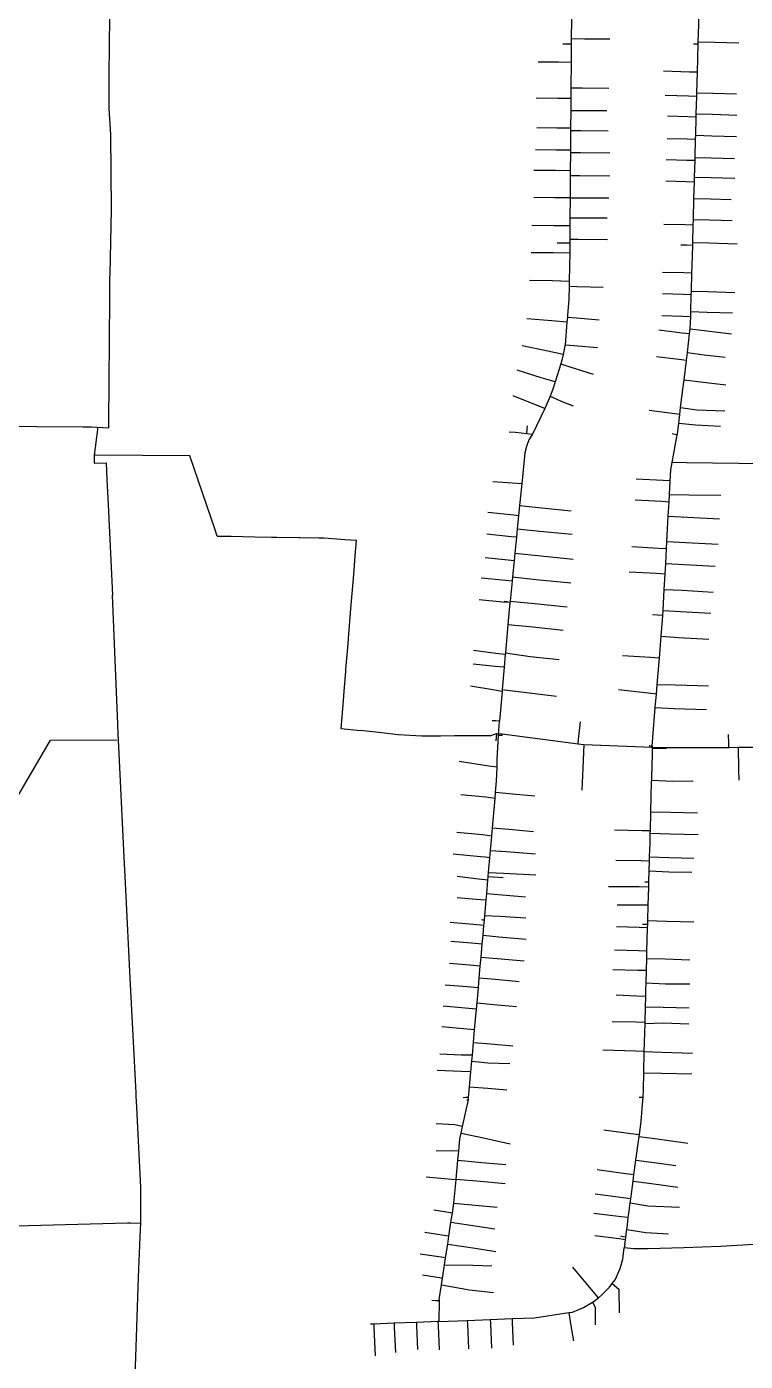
# Model space of a CAD drawing. Header units: inches. Extents: x 1024943 to 1043005, y 1856303 to 1868730.
# Drawn here: x 1032801 to 1034455, y 1862483 to 1865557 of the extents above; entities that cross this region are included whole.
import ezdxf

# ---------------------------------------------------------------- set-up
doc = ezdxf.new("R2010")
doc.units = ezdxf.units.IN
doc.header["$MEASUREMENT"] = 0
doc.layers.add('Water_Network', color=130, linetype='Continuous')

msp = doc.modelspace()

# ---------------------------------------------------------------- linework, layer by layer
at = {"layer": 'Water_Network', "elevation": 0}
for points in [[(1034057.3, 1865922.6), (1034057, 1865872.1), (1034056.8, 1865848.2), (1034056.6, 1865823.2), (1034056.2, 1865772.4), (1034056, 1865745.3), (1034055.8, 1865722.9), (1034055.5, 1865673.5), (1034055.3, 1865648), (1034055.2, 1865631.7), (1034054.8, 1865582.2), (1034054.7, 1865573.2), (1034054.4, 1865529.4), (1034054.3, 1865516.8)], [(1034346.5, 1865516.5), (1034346.6, 1865521.9), (1034347.7, 1865561.2), (1034347.8, 1865565.2), (1034349.2, 1865614.6), (1034349.9, 1865642.6), (1034350.6, 1865665.7), (1034351.7, 1865706.1), (1034351.9, 1865714.9), (1034353, 1865754.4), (1034353.2, 1865762.1), (1034354.3, 1865802.2), (1034354.5, 1865811), (1034355.7, 1865853.8), (1034356, 1865863.2), (1034357, 1865899.3), (1034357.7, 1865926)], [(1032992.7, 1865716.4), (1032989.7, 1865445.2)], [(1034054.4, 1865529.4), (1034084.9, 1865529.2)], [(1034084.9, 1865529.2), (1034143, 1865528.8)], [(1034346.6, 1865521.9), (1034384, 1865520.9)], [(1034384, 1865520.9), (1034440.2, 1865519.4)], [(1034044.5, 1865516.9), (1034034.8, 1865517)], [(1034054.3, 1865516.8), (1034044.5, 1865516.9)], [(1034054.3, 1865516.8), (1034054, 1865474.8), (1034053.5, 1865416), (1034053.4, 1865391.2), (1034053.2, 1865364.1), (1034052.8, 1865323), (1034052.8, 1865318), (1034052.5, 1865272.5), (1034052.4, 1865267), (1034052.1, 1865225.3), (1034052, 1865214), (1034051.7, 1865163), (1034051.3, 1865117), (1034051.2, 1865098.2), (1034050.9, 1865067.7), (1034050.9, 1865058)], [(1034333.8, 1865053.1), (1034334, 1865059.8), (1034335.1, 1865099.7), (1034335.5, 1865113.1), (1034336.8, 1865161.5), (1034337.8, 1865199.2), (1034338.1, 1865210.3), (1034339.2, 1865248.5), (1034339.4, 1865255.8), (1034340.5, 1865297.1), (1034340.8, 1865306.8), (1034341.9, 1865348.8), (1034342.1, 1865356.1), (1034343.2, 1865396.1), (1034343.5, 1865404.9), (1034344.7, 1865452), (1034346.5, 1865516.5)], [(1034341.2, 1865516.6), (1034335.8, 1865516.8)], [(1034346.5, 1865516.5), (1034341.2, 1865516.6)], [(1034025.2, 1865475), (1033978, 1865475.3)], [(1034054, 1865474.8), (1034025.2, 1865475)], [(1032989.7, 1865445.2), (1032989.7, 1865368.1)], [(1034326.7, 1865452.5), (1034266.8, 1865454.1)], [(1034344.7, 1865452), (1034326.7, 1865452.5)], [(1034053.5, 1865416), (1034079.5, 1865415.8)], [(1034079.5, 1865415.8), (1034140.6, 1865415.3)], [(1034324.2, 1865396.6), (1034270.5, 1865398.1)], [(1034343.5, 1865404.9), (1034380.5, 1865403.9)], [(1034380.5, 1865403.9), (1034435, 1865402.4)], [(1032989.7, 1865368.1), (1032993.4, 1865308.5)], [(1034023.7, 1865391.6), (1033973.4, 1865392)], [(1034053.4, 1865391.2), (1034023.7, 1865391.6)], [(1034343.2, 1865396.1), (1034324.2, 1865396.6)], [(1034053.2, 1865364.1), (1034078.1, 1865363.9)], [(1034078.1, 1865363.9), (1034135.8, 1865363.5)], [(1034322.9, 1865349.3), (1034275.5, 1865350.6)], [(1034341.9, 1865348.8), (1034322.9, 1865349.3)], [(1034342.1, 1865356.1), (1034379.1, 1865355.1)], [(1034379.1, 1865355.1), (1034435.6, 1865353.5)], [(1032993.4, 1865308.5), (1032995.3, 1865136.1)], [(1034020.7, 1865323.3), (1033974.9, 1865323.6)], [(1034052.8, 1865323), (1034020.7, 1865323.3)], [(1034052.8, 1865318), (1034076.8, 1865317.8)], [(1034076.8, 1865317.8), (1034139.6, 1865317.4)], [(1034340.8, 1865306.8), (1034377.9, 1865305.8)], [(1034377.9, 1865305.8), (1034435, 1865304.3)], [(1034321.5, 1865297.6), (1034274.8, 1865298.9)], [(1034340.5, 1865297.1), (1034321.5, 1865297.6)], [(1034019.2, 1865272.8), (1033971.8, 1865273.1)], [(1034052.5, 1865272.5), (1034019.2, 1865272.8)], [(1034052.4, 1865267), (1034075.3, 1865266.8)], [(1034075.3, 1865266.8), (1034143.3, 1865266.3)], [(1034320.3, 1865249), (1034273, 1865250.3)], [(1034339.2, 1865248.5), (1034320.3, 1865249)], [(1034339.4, 1865255.8), (1034376.5, 1865254.8)], [(1034376.5, 1865254.8), (1034430, 1865253.3)], [(1034017.8, 1865225.6), (1033967.8, 1865226)], [(1034052.1, 1865225.3), (1034017.8, 1865225.6)], [(1034052, 1865214), (1034073.8, 1865213.8)], [(1034073.8, 1865213.8), (1034143.1, 1865213.3)], [(1034319, 1865199.7), (1034271.8, 1865201)], [(1034337.8, 1865199.2), (1034319, 1865199.7)], [(1034338.1, 1865210.3), (1034375.3, 1865209.3)], [(1034375.3, 1865209.3), (1034430.7, 1865207.8)], [(1034016, 1865163.1), (1033968.1, 1865163.5)], [(1034051.7, 1865163), (1034016, 1865163.1)], [(1034051.7, 1865163), (1034072.4, 1865163)], [(1034072.4, 1865163), (1034140.9, 1865162.5)], [(1034336.8, 1865161.5), (1034374.1, 1865160.5)], [(1034374.1, 1865160.5), (1034422.3, 1865159.2)], [(1032995.3, 1865136.1), (1032991.6, 1864987.2)], [(1034014.2, 1865098.5), (1033963.8, 1865098.8)], [(1034051.2, 1865098.2), (1034014.2, 1865098.5)], [(1034051.3, 1865117), (1034071, 1865116.8)], [(1034071, 1865116.8), (1034136.6, 1865116.3)], [(1034316.4, 1865100.2), (1034267.2, 1865101.5)], [(1034335.1, 1865099.7), (1034316.4, 1865100.2)], [(1034335.5, 1865113.1), (1034372.8, 1865112.1)], [(1034372.8, 1865112.1), (1034424.7, 1865110.6)], [(1034050.9, 1865067.7), (1034069.7, 1865067.6)], [(1034069.7, 1865067.6), (1034137.8, 1865067.1)], [(1034334, 1865059.8), (1034371.5, 1865058.8)], [(1034371.5, 1865058.8), (1034436.5, 1865057)], [(1034012.5, 1865035.9), (1033962.1, 1865036.3)], [(1034050.7, 1865035.6), (1034012.5, 1865035.9)], [(1034036.3, 1865058.1), (1034021.8, 1865058.2)], [(1034050.9, 1865058), (1034036.3, 1865058.1)], [(1034050.9, 1865058), (1034050.7, 1865035.6), (1034050.5, 1865005.7)], [(1034320.2, 1865053.5), (1034306.6, 1865053.9)], [(1034333.8, 1865053.1), (1034320.2, 1865053.5)], [(1034332.6, 1865006.6), (1034333.8, 1865053.1)], [(1034050.5, 1865005.7), (1034049.6, 1864970.4), (1034049.4, 1864959), (1034048.7, 1864929.5), (1034045.7, 1864891.6), (1034045.3, 1864887.8), (1034044.3, 1864876.1), (1034039.9, 1864824.4), (1034039.7, 1864821.8), (1034035.5, 1864802), (1034032.7, 1864788.8), (1034030, 1864780.4), (1034016.9, 1864738.6), (1034011.8, 1864722), (1034005.4, 1864706.2), (1033993.7, 1864677.2), (1033965.3, 1864618.1)], [(1034298.5, 1864618.5), (1034301.6, 1864643.9), (1034304.1, 1864664.1), (1034306, 1864680), (1034311.9, 1864727.2), (1034313.9, 1864743.8), (1034319.3, 1864788.1), (1034321.6, 1864806.3), (1034326.8, 1864849.3), (1034328.3, 1864861.3), (1034329.3, 1864888.9), (1034329.6, 1864900.7), (1034330.7, 1864939.4), (1034330.9, 1864947.8), (1034332.1, 1864989.2), (1034332.6, 1865006.6)], [(1032991.5, 1864978.8), (1032991.1, 1864931.1)], [(1032991.6, 1864987.2), (1032991.5, 1864978.8)], [(1034011, 1864971.3), (1033958.3, 1864972.6)], [(1034049.6, 1864970.4), (1034011, 1864971.3)], [(1034313.6, 1864989.7), (1034264.1, 1864991.1)], [(1034332.1, 1864989.2), (1034313.6, 1864989.7)], [(1034049.4, 1864959), (1034067.2, 1864958.6)], [(1034067.2, 1864958.6), (1034127.6, 1864957.1)], [(1034312.3, 1864939.9), (1034264.1, 1864941.3)], [(1034330.7, 1864939.4), (1034312.3, 1864939.9)], [(1034330.9, 1864947.8), (1034368.7, 1864946.8)], [(1034368.7, 1864946.8), (1034431, 1864945)], [(1032991.1, 1864931.1), (1032988.9, 1864645.4)], [(1034009.2, 1864879.1), (1033951.7, 1864884.1)], [(1034044.3, 1864876.1), (1034009.2, 1864879.1)], [(1034045.3, 1864887.8), (1034066, 1864886)], [(1034066, 1864886), (1034118.4, 1864881.5)], [(1034311.1, 1864889.5), (1034262.8, 1864890.8)], [(1034329.3, 1864888.9), (1034311.1, 1864889.5)], [(1034329.6, 1864900.7), (1034367.5, 1864899.6)], [(1034367.5, 1864899.6), (1034425.6, 1864898)], [(1034309.9, 1864851.3), (1034255.7, 1864858)], [(1034326.8, 1864849.3), (1034309.9, 1864851.3)], [(1034328.3, 1864861.3), (1034366.4, 1864856.6)], [(1034366.4, 1864856.6), (1034423.4, 1864849.6)], [(1034000.6, 1864809.4), (1033941.3, 1864822)], [(1034039.9, 1864824.4), (1034059.9, 1864822.7)], [(1034059.9, 1864822.7), (1034114.7, 1864818)], [(1034035.5, 1864802), (1034000.6, 1864809.4)], [(1034302.3, 1864790.2), (1034250.5, 1864796.6)], [(1034319.3, 1864788.1), (1034302.3, 1864790.2)], [(1034321.6, 1864806.3), (1034360.2, 1864801.5)], [(1034360.2, 1864801.5), (1034408.6, 1864795.6)], [(1033985.2, 1864748.5), (1033929.6, 1864765.9)], [(1034030, 1864780.4), (1034051.2, 1864773.7)], [(1034051.2, 1864773.7), (1034104.7, 1864757)], [(1034016.9, 1864738.6), (1033985.2, 1864748.5)], [(1034313.9, 1864743.8), (1034352.1, 1864739.1)], [(1034352.1, 1864739.1), (1034409.8, 1864732.1)], [(1033960.3, 1864690.7), (1033920.4, 1864706.8)], [(1033993.7, 1864677.2), (1033960.3, 1864690.7)], [(1034005.4, 1864706.2), (1034030.9, 1864694.3)], [(1034030.9, 1864694.3), (1034058.4, 1864684)], [(1034286.3, 1864666.3), (1034233.3, 1864672.8)], [(1034304.1, 1864664.1), (1034286.3, 1864666.3)], [(1034306, 1864680), (1034343.6, 1864674.7)], [(1034343.6, 1864674.7), (1034408, 1864672.3)], [(1032632.7, 1864638.5), (1032823.8, 1864636.4)], [(1032823.8, 1864636.4), (1032930.5, 1864635.2), (1032949.7, 1864635)], [(1032949.7, 1864635), (1032963, 1864634.8)], [(1032963.2, 1864628.9), (1032956, 1864570)], [(1032963, 1864634.8), (1032963.2, 1864628.9)], [(1032963, 1864634.8), (1032988.8, 1864632.7)], [(1032988.9, 1864645.4), (1032988.8, 1864632.7)], [(1033952.1, 1864619.8), (1033953, 1864630)], [(1033953, 1864630), (1033953.7, 1864637.8)], [(1034301.6, 1864643.9), (1034340.4, 1864640.1)], [(1034340.4, 1864640.1), (1034398, 1864637.2)], [(1033911.1, 1864623.7), (1033926.2, 1864623), (1033952.1, 1864619.8), (1033965.3, 1864618.1)], [(1033965.3, 1864618.1), (1033956.9, 1864605.3), (1033950.9, 1864590.3), (1033947.5, 1864575.8)], [(1034286.4, 1864552.9), (1034298.3, 1864616.8)], [(1034292.5, 1864617.9), (1034286.7, 1864619)], [(1034298.3, 1864616.8), (1034292.5, 1864617.9)], [(1034298.3, 1864616.8), (1034298.5, 1864618.5)], [(1032956, 1864570), (1032956.1, 1864551.5)], [(1032958.5, 1864570), (1032956, 1864570)], [(1033239.2, 1864383.5), (1033234, 1864400.4), (1033176.1, 1864568.7), (1032958.5, 1864570)], [(1033947.5, 1864575.8), (1033940.3, 1864504.2), (1033935.3, 1864453.8), (1033933, 1864430.7), (1033929.9, 1864400.4), (1033928, 1864381), (1033924.3, 1864344.1), (1033922.6, 1864326.7), (1033918.9, 1864289.5), (1033917.9, 1864279.7), (1033913.3, 1864234.1), (1033913, 1864230.7)], [(1032956.1, 1864551.5), (1032983.2, 1864552.3), (1032985, 1864514), (1032987.8, 1864456.5)], [(1034265.3, 1864200.7), (1034265.9, 1864212.1), (1034268.5, 1864261), (1034270.4, 1864296.3), (1034271.7, 1864320.2), (1034273.6, 1864354.4), (1034274.5, 1864371.5), (1034277.6, 1864429.4), (1034279.4, 1864462.2), (1034280.3, 1864479.2), (1034282, 1864510.9), (1034283.4, 1864536.5)], [(1034283.4, 1864536.5), (1034286.4, 1864552.9)], [(1034319.2, 1864552.4), (1034286.4, 1864552.9)], [(1034619.2, 1864548.4), (1034319.2, 1864552.4)], [(1033929.6, 1864504.8), (1033874.1, 1864508.4)], [(1034265.8, 1864511.7), (1034203.9, 1864515.1)], [(1034282, 1864510.9), (1034265.8, 1864511.7)], [(1033940.3, 1864504.2), (1033929.6, 1864504.8)], [(1034280.3, 1864479.2), (1034324.6, 1864478.6)], [(1034324.6, 1864478.6), (1034398.7, 1864477.9)], [(1032987.8, 1864456.5), (1032998.3, 1864247.8)], [(1033935.3, 1864453.8), (1033986.6, 1864448.7)], [(1033986.6, 1864448.7), (1034053.9, 1864442)], [(1034262.6, 1864463.1), (1034201.4, 1864466.4)], [(1034279.4, 1864462.2), (1034262.6, 1864463.1)], [(1033921.9, 1864431.8), (1033862, 1864437.8)], [(1033933, 1864430.7), (1033921.9, 1864431.8)], [(1034277.6, 1864429.4), (1034322.1, 1864427)], [(1034322.1, 1864427), (1034395.7, 1864423.1)], [(1033239.2, 1864383.5), (1033266.7, 1864383.3), (1033271.2, 1864383.2), (1033325.8, 1864382.3), (1033364, 1864381.6), (1033376.5, 1864381.4), (1033427.2, 1864380.5), (1033429.4, 1864380.5), (1033473.2, 1864379.7), (1033484.9, 1864379.5), (1033532.8, 1864375.9), (1033559, 1864374), (1033558.8, 1864371.5), (1033558.4, 1864367.5), (1033558.1, 1864364), (1033556, 1864338.2)], [(1033916.1, 1864382.2), (1033860, 1864387.8)], [(1033929.9, 1864400.4), (1033982, 1864395.2)], [(1033982, 1864395.2), (1034056, 1864387.8)], [(1033928, 1864381), (1033916.1, 1864382.2)], [(1034254.9, 1864355.4), (1034194, 1864358.7)], [(1034273.6, 1864354.4), (1034254.9, 1864355.4)], [(1034274.5, 1864371.5), (1034318, 1864369.2)], [(1034318, 1864369.2), (1034392.6, 1864365.2)], [(1033556, 1864338.2), (1033554.2, 1864316), (1033552.6, 1864295.3), (1033550.3, 1864268.1), (1033546.2, 1864217), (1033543.8, 1864187.3), (1033542.2, 1864167.7), (1033538.9, 1864127.4), (1033538.2, 1864118.8), (1033534.7, 1864076.2), (1033534.4, 1864071.7), (1033530.7, 1864026.3), (1033528.9, 1864004.6), (1033523.7, 1863940.7), (1033568.7, 1863935.6)], [(1033909.4, 1864328), (1033856.1, 1864333.4)], [(1033922.6, 1864326.7), (1033909.4, 1864328)], [(1033924.3, 1864344.1), (1033977.6, 1864338.7)], [(1033977.6, 1864338.7), (1034058.9, 1864330.6)], [(1034250.6, 1864297.4), (1034187.3, 1864300.8)], [(1034270.4, 1864296.3), (1034250.6, 1864297.4)], [(1034271.7, 1864320.2), (1034314.1, 1864317.9)], [(1034314.1, 1864317.9), (1034385.8, 1864314.1)], [(1033903.3, 1864281.1), (1033847.1, 1864286.8)], [(1033917.9, 1864279.7), (1033903.3, 1864281.1)], [(1033918.9, 1864289.5), (1033973.7, 1864284.1)], [(1033973.7, 1864284.1), (1034053, 1864276.1)], [(1034268.5, 1864261), (1034309.5, 1864258.8)], [(1033010.4, 1863950.5), (1032998.3, 1864247.8)], [(1033896.8, 1864231.7), (1033842.5, 1864237.2)], [(1033913, 1864230.7), (1033908.6, 1864180.3), (1033902.8, 1864114.5), (1033902.4, 1864111), (1033899.8, 1864081.6), (1033895.3, 1864030.4), (1033894.9, 1864025.6), (1033888.9, 1863957.5)], [(1033913, 1864230.7), (1033896.8, 1864231.7)], [(1033906.3, 1864232), (1033899.5, 1864232.7)], [(1033913, 1864230.7), (1033906.3, 1864232)], [(1033913.3, 1864234.1), (1033969.8, 1864228.5)], [(1034309.5, 1864258.8), (1034380.9, 1864254.9)], [(1033969.8, 1864228.5), (1034044.7, 1864221)], [(1034240.5, 1863900.1), (1034247.8, 1863988.6), (1034250.3, 1864019.5), (1034252.2, 1864042.2), (1034257.2, 1864102.5), (1034261.4, 1864153.3), (1034265.3, 1864200.7)], [(1034253.2, 1864201.4), (1034241.2, 1864202)], [(1034265.3, 1864200.7), (1034253.2, 1864201.4)], [(1034265.9, 1864212.1), (1034305.8, 1864210)], [(1034305.8, 1864210), (1034375.4, 1864206.2)], [(1033908.6, 1864180.3), (1033965.7, 1864174.4)], [(1033965.7, 1864174.4), (1034035.5, 1864167.4)], [(1034261.4, 1864153.3), (1034301.4, 1864149.8)], [(1034301.4, 1864149.8), (1034370.9, 1864146)], [(1033881, 1864113.5), (1033829.2, 1864120.1)], [(1033902.4, 1864111), (1033881, 1864113.5)], [(1033902.8, 1864114.5), (1033959.9, 1864106.4)], [(1033959.9, 1864106.4), (1034026.8, 1864099.7)], [(1034236.7, 1864104.2), (1034172.2, 1864107.7)], [(1033879.4, 1864083.6), (1033828.6, 1864088.7)], [(1033899.8, 1864081.6), (1033879.4, 1864083.6)], [(1034257.2, 1864102.5), (1034236.7, 1864104.2)], [(1033873.5, 1864029.4), (1033822.6, 1864038.4)], [(1033894.9, 1864025.6), (1033873.5, 1864029.4)], [(1033895.3, 1864030.4), (1033950.9, 1864023.4)], [(1033950.9, 1864023.4), (1034020.3, 1864014.7)], [(1034231.6, 1864021.6), (1034162.9, 1864029.5)], [(1034250.3, 1864019.5), (1034231.6, 1864021.6)], [(1034252.2, 1864042.2), (1034294, 1864041)], [(1034294, 1864041), (1034370.3, 1864038.8)], [(1034247.8, 1863988.6), (1034291.5, 1863987)], [(1034291.5, 1863987), (1034365.9, 1863984.3)], [(1033880.7, 1863958), (1033872.4, 1863958.5)], [(1033888.9, 1863957.5), (1033880.7, 1863958)], [(1033887.1, 1863925.4), (1033888.9, 1863957.5)], [(1034071.3, 1863915.2), (1034075.4, 1863955.8)], [(1034271.8, 1863897), (1034417.2, 1863896.7), (1034438.5, 1863897.2), (1034490.5, 1863897.9), (1034509.8, 1863899.6), (1034532.2, 1863906.7), (1034557.7, 1863919.2), (1034588.8, 1863960.7)], [(1034271.8, 1863897), (1034417.2, 1863896.7), (1034438.5, 1863897.2), (1034490.5, 1863897.9), (1034509.8, 1863899.6), (1034532.2, 1863906.7), (1034557.7, 1863919.2), (1034588.8, 1863960.7)], [(1033011.4, 1863925.8), (1033010.4, 1863950.5)], [(1033011.9, 1863914.6), (1033011.4, 1863925.8)], [(1033867.7, 1863923.4), (1033850.8, 1863923.6), (1033820, 1863924), (1033785.4, 1863924), (1033753.5, 1863923.2), (1033734.9, 1863923.1), (1033710.1, 1863923), (1033656, 1863926.2), (1033618.5, 1863930.6), (1033568.7, 1863935.6)], [(1033867.7, 1863923.4), (1033881.8, 1863928.7)], [(1033867.7, 1863923.4), (1033881.8, 1863928.7)], [(1033881.8, 1863928.7), (1033881, 1863912.2)], [(1033881.8, 1863928.7), (1033895.4, 1863928.1)], [(1033881.8, 1863928.7), (1033895.4, 1863928.1)], [(1033884, 1863869.2), (1033887.1, 1863925.4)], [(1033887.1, 1863925.4), (1033891.7, 1863925.4)], [(1033891.7, 1863925.4), (1033895.3, 1863925.3), (1033895.4, 1863928.1)], [(1033895.4, 1863928.1), (1034070, 1863905.4), (1034083.5, 1863903.4), (1034240.4, 1863897.8), (1034271.8, 1863897)], [(1033895.4, 1863928.1), (1034070, 1863905.4), (1034083.5, 1863903.4), (1034240.4, 1863897.8), (1034271.8, 1863897)], [(1034417, 1863906.8), (1034416.5, 1863927.1)], [(1032465.2, 1863854), (1032600, 1863787.1), (1032711, 1863806.3), (1032777.3, 1863779.5), (1032855.4, 1863913.8), (1033007.8, 1863914.4)], [(1033025, 1863644.1), (1033011.9, 1863914.6)], [(1034070, 1863905.4), (1034071.3, 1863915.2)], [(1034083.5, 1863903.4), (1034080.8, 1863849.3)], [(1034235.4, 1863900.3), (1034233.3, 1863900.4)], [(1034235.4, 1863900.3), (1034240.5, 1863900.1)], [(1034240.2, 1863894.4), (1034240, 1863841.5)], [(1034240.5, 1863900.1), (1034240.2, 1863894.4)], [(1034243.7, 1863894.2), (1034240.2, 1863894.4)], [(1034271.8, 1863897), (1034271.8, 1863893.6), (1034243.7, 1863894.2)], [(1034417.2, 1863896.7), (1034417, 1863906.8)], [(1034438.5, 1863897.2), (1034439.2, 1863845.8)], [(1033864.5, 1863853.8), (1033795.9, 1863864.3)], [(1033864.8, 1863618.3), (1033866.9, 1863642.9), (1033868.2, 1863659.4), (1033869.6, 1863675.4), (1033871.1, 1863692.4), (1033872.9, 1863712), (1033878.9, 1863779.2), (1033880.2, 1863793.8), (1033882.5, 1863819.6), (1033883.5, 1863851.4), (1033884, 1863869.2)], [(1033883.5, 1863851.4), (1033864.5, 1863853.8)], [(1034080.8, 1863849.3), (1034078.7, 1863798.6)], [(1034233, 1863587.7), (1034233.7, 1863613), (1034234.3, 1863635.2), (1034234.4, 1863639.1), (1034234.6, 1863645.3), (1034235.7, 1863676.4), (1034236.3, 1863699.3), (1034236.4, 1863704.5), (1034237.5, 1863748.8), (1034239.2, 1863817.5), (1034239.4, 1863821.3), (1034239.6, 1863824.7), (1034240, 1863841.5)], [(1034439.2, 1863845.8), (1034440.1, 1863821.8)], [(1034239.4, 1863821.3), (1034287.8, 1863819.1)], [(1034287.8, 1863819.1), (1034335.2, 1863820.2)], [(1033857.5, 1863782.3), (1033800.4, 1863787.7)], [(1033878.9, 1863779.2), (1033857.5, 1863782.3)], [(1033880.2, 1863793.8), (1033918.7, 1863790.4)], [(1033918.7, 1863790.4), (1033970.1, 1863785.7)], [(1034237.5, 1863748.8), (1034283.5, 1863747.7)], [(1034283.5, 1863747.7), (1034344.6, 1863746.2)], [(1033872.9, 1863712), (1033910.2, 1863708.6)], [(1033910.2, 1863708.6), (1033967.3, 1863703.5)], [(1034217.2, 1863704.9), (1034153.7, 1863706.5)], [(1033849.9, 1863695.3), (1033790.5, 1863700.9)], [(1033871.1, 1863692.4), (1033849.9, 1863695.3)], [(1034236.4, 1863704.5), (1034217.2, 1863704.9)], [(1034236.3, 1863699.3), (1034281.8, 1863698.2)], [(1034281.8, 1863698.2), (1034346.6, 1863696.6)], [(1033845.2, 1863645), (1033782.4, 1863650.9)], [(1033866.9, 1863642.9), (1033855.8, 1863644), (1033845.2, 1863645)], [(1033868.2, 1863659.4), (1033904.1, 1863656.9)], [(1033904.1, 1863656.9), (1033972, 1863651.9)], [(1034234.6, 1863645.3), (1034279.8, 1863643.7)], [(1033039.1, 1863365.9), (1033028.6, 1863569.7), (1033025, 1863644.1)], [(1033863.2, 1863599.3), (1033863.3, 1863600.7), (1033864, 1863609.1), (1033864.8, 1863618.3)], [(1034214.9, 1863636), (1034157.2, 1863636.5)], [(1034234.3, 1863635.2), (1034214.9, 1863636)], [(1034279.8, 1863643.7), (1034336.8, 1863641.7)], [(1033840.5, 1863593.9), (1033791.7, 1863599.9)], [(1033862.5, 1863591.6), (1033840.5, 1863593.9)], [(1033854.3, 1863499.1), (1033855.2, 1863509.7), (1033858.4, 1863545), (1033859.7, 1863560.3), (1033862.5, 1863591.6), (1033863.2, 1863599.3)], [(1033897.6, 1863597), (1033863.2, 1863599.3)], [(1033864, 1863609.1), (1033898.9, 1863607.2)], [(1033898.9, 1863607.2), (1033973.1, 1863603.8)], [(1034223.9, 1863587.6), (1034233, 1863587.7)], [(1034230.3, 1863489.2), (1034230.6, 1863498.2), (1034231.5, 1863533.4), (1034232.7, 1863575.4), (1034233, 1863587.7)], [(1034233.7, 1863613), (1034279, 1863610.8)], [(1034279, 1863610.8), (1034331.9, 1863609.7)], [(1033859.7, 1863560.3), (1033895, 1863557.5)], [(1033895, 1863557.5), (1033949.3, 1863553.2)], [(1034210.5, 1863575.7), (1034140.1, 1863575.6)], [(1034232.7, 1863575.4), (1034210.5, 1863575.7)], [(1033835.4, 1863547), (1033791.7, 1863550.9)], [(1033858.4, 1863545), (1033835.4, 1863547)], [(1034212.1, 1863533.4), (1034159.8, 1863533.3)], [(1034231.5, 1863533.4), (1034212.1, 1863533.4)], [(1033829.4, 1863489), (1033775.6, 1863493.8)], [(1033817.9, 1863090.9), (1033820.1, 1863115.6), (1033823.2, 1863149.8), (1033825.4, 1863174.1), (1033826.6, 1863188.4), (1033829.2, 1863217.7), (1033831.8, 1863246.5), (1033836, 1863294), (1033837.3, 1863308.5), (1033840.4, 1863343), (1033842.5, 1863366.3), (1033844.9, 1863393.2), (1033846.7, 1863413.9), (1033849.3, 1863443.6), (1033851.2, 1863464.3), (1033853.2, 1863486.9), (1033854.3, 1863499.1)], [(1033850.8, 1863499.4), (1033847.3, 1863499.7)], [(1033854.3, 1863499.1), (1033850.8, 1863499.4)], [(1033855.2, 1863509.7), (1033889.6, 1863508.1)], [(1033889.6, 1863508.1), (1033949.7, 1863504.3)], [(1034230.6, 1863498.2), (1034273.9, 1863497)], [(1034273.9, 1863497), (1034336.3, 1863495.3)], [(1033853.2, 1863486.9), (1033829.4, 1863489)], [(1033851.2, 1863464.3), (1033887.8, 1863461)], [(1033887.8, 1863461), (1033950.6, 1863455.4)], [(1034210.3, 1863482.3), (1034158.5, 1863483.7)], [(1034230.1, 1863481.7), (1034210.3, 1863482.3)], [(1034224.3, 1863489.4), (1034218.3, 1863489.5)], [(1034219.6, 1863090.7), (1034220.3, 1863109.5), (1034221.3, 1863147.9), (1034222.5, 1863196.5), (1034224.2, 1863261.3), (1034224.2, 1863263.4), (1034225.2, 1863299.5), (1034225.8, 1863323), (1034226.1, 1863336.1), (1034226.6, 1863355), (1034227.4, 1863382.9), (1034228.2, 1863410.8), (1034228.6, 1863428.1), (1034230.1, 1863481.7), (1034230.3, 1863489.2)], [(1034230.3, 1863489.2), (1034224.3, 1863489.4)], [(1033824.9, 1863445.8), (1033777.3, 1863450)], [(1033849.3, 1863443.6), (1033824.9, 1863445.8)], [(1034208.7, 1863428.6), (1034153.9, 1863430.1)], [(1033819.8, 1863395.4), (1033773.7, 1863399.5)], [(1033846.7, 1863413.9), (1033883.7, 1863410.6)], [(1033883.7, 1863410.6), (1033945.5, 1863405.1)], [(1034228.6, 1863428.1), (1034208.7, 1863428.6)], [(1034228.2, 1863410.8), (1034270.2, 1863409.7)], [(1034270.2, 1863409.7), (1034327.3, 1863408.1)], [(1033844.9, 1863393.2), (1033819.8, 1863395.4)], [(1034207.4, 1863383.5), (1034150, 1863385.1)], [(1034227.4, 1863382.9), (1034207.4, 1863383.5)], [(1033052.9, 1863092.7), (1033052.7, 1863101.6), (1033039.1, 1863365.9)], [(1033814.8, 1863345.3), (1033764.3, 1863349.8)], [(1033840.4, 1863343), (1033814.8, 1863345.3)], [(1033842.5, 1863366.3), (1033879.9, 1863362.9)], [(1033879.9, 1863362.9), (1033934, 1863358.1)], [(1034226.6, 1863355), (1034271.3, 1863352.8)], [(1034271.3, 1863352.8), (1034327.5, 1863352.8)], [(1033837.3, 1863308.5), (1033875.3, 1863305.2)], [(1034205.1, 1863324.1), (1034157.7, 1863326.3)], [(1034225.8, 1863323), (1034205.1, 1863324.1)], [(1033810.2, 1863296.3), (1033759.3, 1863300.8)], [(1033836, 1863294), (1033810.2, 1863296.3)], [(1033875.3, 1863305.2), (1033928.3, 1863300.5)], [(1034225.2, 1863299.5), (1034265.7, 1863298.4)], [(1034265.7, 1863298.4), (1034325.8, 1863296.9)], [(1033805.9, 1863248.8), (1033756.4, 1863253.2)], [(1033831.8, 1863246.5), (1033805.9, 1863248.8)], [(1034204, 1863263.9), (1034148.4, 1863265.3)], [(1034224.2, 1863263.4), (1034204, 1863263.9)], [(1034224.2, 1863261.3), (1034265.8, 1863262.4)], [(1034265.8, 1863262.4), (1034325.3, 1863260.2)], [(1033829.2, 1863217.7), (1033868, 1863214.2)], [(1033800.5, 1863188.5), (1033752, 1863190.7)], [(1033826.6, 1863188.4), (1033800.5, 1863188.5)], [(1033868, 1863214.2), (1033919.6, 1863209.6)], [(1034202.1, 1863197.6), (1034127.2, 1863199.5)], [(1034222.5, 1863196.5), (1034202.1, 1863197.6)], [(1034222.5, 1863196.5), (1034262, 1863195)], [(1034262, 1863195), (1034333.3, 1863193.2)], [(1033825.4, 1863174.1), (1033862.3, 1863170.9)], [(1033862.3, 1863170.9), (1033913, 1863168.7)], [(1033800.5, 1863150.9), (1033745.5, 1863152.6)], [(1033823.2, 1863149.8), (1033800.5, 1863150.9)], [(1034221.3, 1863147.9), (1034261.9, 1863146.8)], [(1034261.9, 1863146.8), (1034331.8, 1863145)], [(1033053.2, 1863082.1), (1033052.9, 1863092.7)], [(1033820.1, 1863115.6), (1033862.4, 1863111.9)], [(1033862.4, 1863111.9), (1033905.9, 1863108)], [(1033063.2, 1862802.4), (1033063.6, 1862880.2), (1033063.4, 1862884.5), (1033053.2, 1863082.1)], [(1033750.5, 1862625.6), (1033755.6, 1862659.2), (1033757.8, 1862674.2), (1033762.5, 1862705), (1033765, 1862721.3), (1033769.8, 1862753), (1033772.5, 1862771.3), (1033777.4, 1862803.8), (1033780.6, 1862824.7), (1033784.1, 1862847.7), (1033789.1, 1862901.1), (1033789.2, 1862903), (1033793.3, 1862946.4), (1033795.2, 1862967.1), (1033797.9, 1862995.6), (1033800.8, 1863008.9), (1033804, 1863023.6), (1033817.4, 1863085.2)], [(1033811.2, 1863090.5), (1033805.5, 1863090.3)], [(1033817.9, 1863090.9), (1033811.2, 1863090.5)], [(1033813.5, 1863085.2), (1033817.4, 1863085.2)], [(1033817.4, 1863085.2), (1033817.9, 1863090.9)], [(1034179.8, 1862769.4), (1034182.2, 1862786.8), (1034183.7, 1862797.7), (1034185.6, 1862814.1), (1034186.7, 1862823.6), (1034190.1, 1862848.4), (1034191.3, 1862857.4), (1034196.8, 1862898.3), (1034198.7, 1862912.6), (1034203.3, 1862946.5), (1034210.6, 1863000.8), (1034211.1, 1863004.7), (1034215.4, 1863036.1), (1034219.4, 1863083.9), (1034219.6, 1863090.7)], [(1034215.3, 1863090.9), (1034210.9, 1863091)], [(1034219.6, 1863090.7), (1034215.3, 1863090.9)], [(1033786.2, 1863028), (1033743.2, 1863030)], [(1033804, 1863023.6), (1033786.2, 1863028)], [(1033800.8, 1863008.9), (1033852.3, 1862997.6)], [(1034191.3, 1863007.4), (1034128.9, 1863015.8)], [(1034211.1, 1863004.7), (1034191.3, 1863007.4)], [(1034210.6, 1863000.8), (1034251.9, 1862995.2)], [(1033852.3, 1862997.6), (1033913.9, 1862984.2)], [(1034251.9, 1862995.2), (1034322.8, 1862985.7)], [(1033779.6, 1862968), (1033743.2, 1862966.9)], [(1033795.2, 1862967.1), (1033779.6, 1862968)], [(1033793.3, 1862946.4), (1033848.6, 1862941.2)], [(1033848.6, 1862941.2), (1033903.4, 1862936.1)], [(1034203.3, 1862946.5), (1034244.9, 1862940.9)], [(1034244.9, 1862940.9), (1034295.3, 1862934.1)], [(1033779.1, 1862902), (1033720, 1862907.5)], [(1034179.9, 1862915.2), (1034113.8, 1862924.1)], [(1034198.7, 1862912.6), (1034179.9, 1862915.2)], [(1033789.1, 1862901.1), (1033779.1, 1862902)], [(1033789.2, 1862903), (1033845.7, 1862897.7)], [(1033845.7, 1862897.7), (1033901.9, 1862892.5)], [(1034196.8, 1862898.3), (1034238.8, 1862892.6)], [(1034238.8, 1862892.6), (1034299.6, 1862884.4)], [(1033784.1, 1862847.7), (1033841.8, 1862842.3)], [(1034174, 1862859.7), (1034109.3, 1862868.4)], [(1034191.3, 1862857.4), (1034174, 1862859.7)], [(1034190.1, 1862848.4), (1034230.9, 1862841.5)], [(1033771.6, 1862826), (1033738.1, 1862831.1)], [(1033780.6, 1862824.7), (1033771.6, 1862826)], [(1033841.8, 1862842.3), (1033883.8, 1862838.4)], [(1034169, 1862816), (1034106.3, 1862823.3)], [(1034185.6, 1862814.1), (1034169, 1862816)], [(1034230.9, 1862841.5), (1034303.3, 1862838.4)], [(1033039.1, 1862801.5), (1033032.7, 1862801.3), (1032718, 1862792.6)], [(1033039.1, 1862801.5), (1033063.2, 1862802.4)], [(1033058.2, 1862676.9), (1033061.6, 1862769.4), (1033063.2, 1862802.4)], [(1033777.4, 1862803.8), (1033838, 1862794.6)], [(1033838, 1862794.6), (1033878, 1862788.5)], [(1034182.2, 1862786.8), (1034226.2, 1862779.8)], [(1033766, 1862772.3), (1033717, 1862779.7)], [(1033772.5, 1862771.3), (1033766, 1862772.3)], [(1034158.4, 1862765.8), (1034108.7, 1862772.1)], [(1034178.9, 1862762.9), (1034158.4, 1862765.8)], [(1034174.1, 1862770.2), (1034168.3, 1862771)], [(1034179.8, 1862769.4), (1034174.1, 1862770.2)], [(1034551.2, 1862756.5), (1034397.6, 1862747.4), (1034313.4, 1862744.2), (1034231.7, 1862742), (1034198.7, 1862742), (1034176.1, 1862744.5)], [(1034177.6, 1862753), (1034178.9, 1862762.9), (1034179.6, 1862767.6), (1034179.8, 1862769.4)], [(1034226.2, 1862779.8), (1034278.1, 1862776.9)], [(1033760.5, 1862721.9), (1033706.4, 1862730.1)], [(1033749.6, 1862574.8), (1033815, 1862577.5), (1033867.6, 1862579.6), (1033918.1, 1862581.6), (1033969.8, 1862582.9), (1034048.7, 1862595.3), (1034056.8, 1862596.7), (1034071.4, 1862602.2), (1034082.5, 1862606.8), (1034103.3, 1862619.1), (1034107.3, 1862621.4), (1034116.8, 1862629.3), (1034124.9, 1862636), (1034142.6, 1862654.2), (1034148.7, 1862662.3), (1034155.2, 1862670.9), (1034166.9, 1862696.7), (1034172.8, 1862718.7), (1034176.1, 1862744.5)], [(1033769.8, 1862753), (1033833.1, 1862743.4)], [(1033833.1, 1862743.4), (1033880.8, 1862736.1)], [(1034177.6, 1862753), (1034176.1, 1862744.5)], [(1033765, 1862721.3), (1033760.5, 1862721.9)], [(1033762.5, 1862705), (1033828.1, 1862704.5)], [(1033828.1, 1862704.5), (1033871.1, 1862703.4)], [(1034084.8, 1862668), (1034058.2, 1862700.1)], [(1033048.5, 1862402.5), (1033048.5, 1862403.5), (1033053.9, 1862561.2), (1033058.2, 1862676.9)], [(1033755.4, 1862674.5), (1033711.5, 1862681.2)], [(1033757.8, 1862674.2), (1033755.4, 1862674.5)], [(1034116.8, 1862629.3), (1034084.8, 1862668)], [(1034148.7, 1862662.3), (1034164.1, 1862649.2)], [(1033755.6, 1862659.2), (1033819.7, 1862647.8)], [(1033819.7, 1862647.8), (1033875.1, 1862641.5)], [(1034164.1, 1862649.2), (1034164.8, 1862594.8)], [(1033741.8, 1862622.8), (1033733.2, 1862623)], [(1033750.4, 1862622.7), (1033741.8, 1862622.8)], [(1033750.4, 1862622.7), (1033749.6, 1862574.8)], [(1033750.5, 1862625.6), (1033750.4, 1862622.7)], [(1034103.3, 1862619.1), (1034109.4, 1862607.5)], [(1034109.4, 1862607.5), (1034109.4, 1862566.9)], [(1033749.6, 1862574.8), (1033747.4, 1862574.7), (1033697.9, 1862572.8), (1033646.6, 1862570.7), (1033599.8, 1862568.8), (1033592.7, 1862568.5)], [(1033646.6, 1862570.7), (1033646.9, 1862561.9)], [(1033697.9, 1862572.8), (1033698.3, 1862563.7)], [(1033747.4, 1862574.7), (1033747.7, 1862565.6)], [(1033815, 1862577.5), (1033815.4, 1862568.3)], [(1033867.6, 1862579.6), (1033868, 1862570.4)], [(1033868, 1862570.4), (1033870.3, 1862513.7)], [(1033918.1, 1862581.6), (1033918.1, 1862573.3)], [(1033918.1, 1862573.3), (1033920.3, 1862520.6)], [(1034048.7, 1862595.3), (1034052.9, 1862569.8)], [(1034052.9, 1862569.8), (1034059.4, 1862530)], [(1033592.7, 1862568.5), (1033591.8, 1862568.5)], [(1033599.8, 1862568.8), (1033600.1, 1862560.4)], [(1033600.1, 1862560.4), (1033602.7, 1862495.7)], [(1033646.9, 1862561.9), (1033649.3, 1862503.2)], [(1033698.3, 1862563.7), (1033700.4, 1862510.7)], [(1033747.7, 1862565.6), (1033750, 1862509.2)], [(1033815.4, 1862568.3), (1033817.7, 1862512.2)]]:
    msp.add_lwpolyline(points, dxfattribs=at)

doc.saveas('drawing.dxf')
